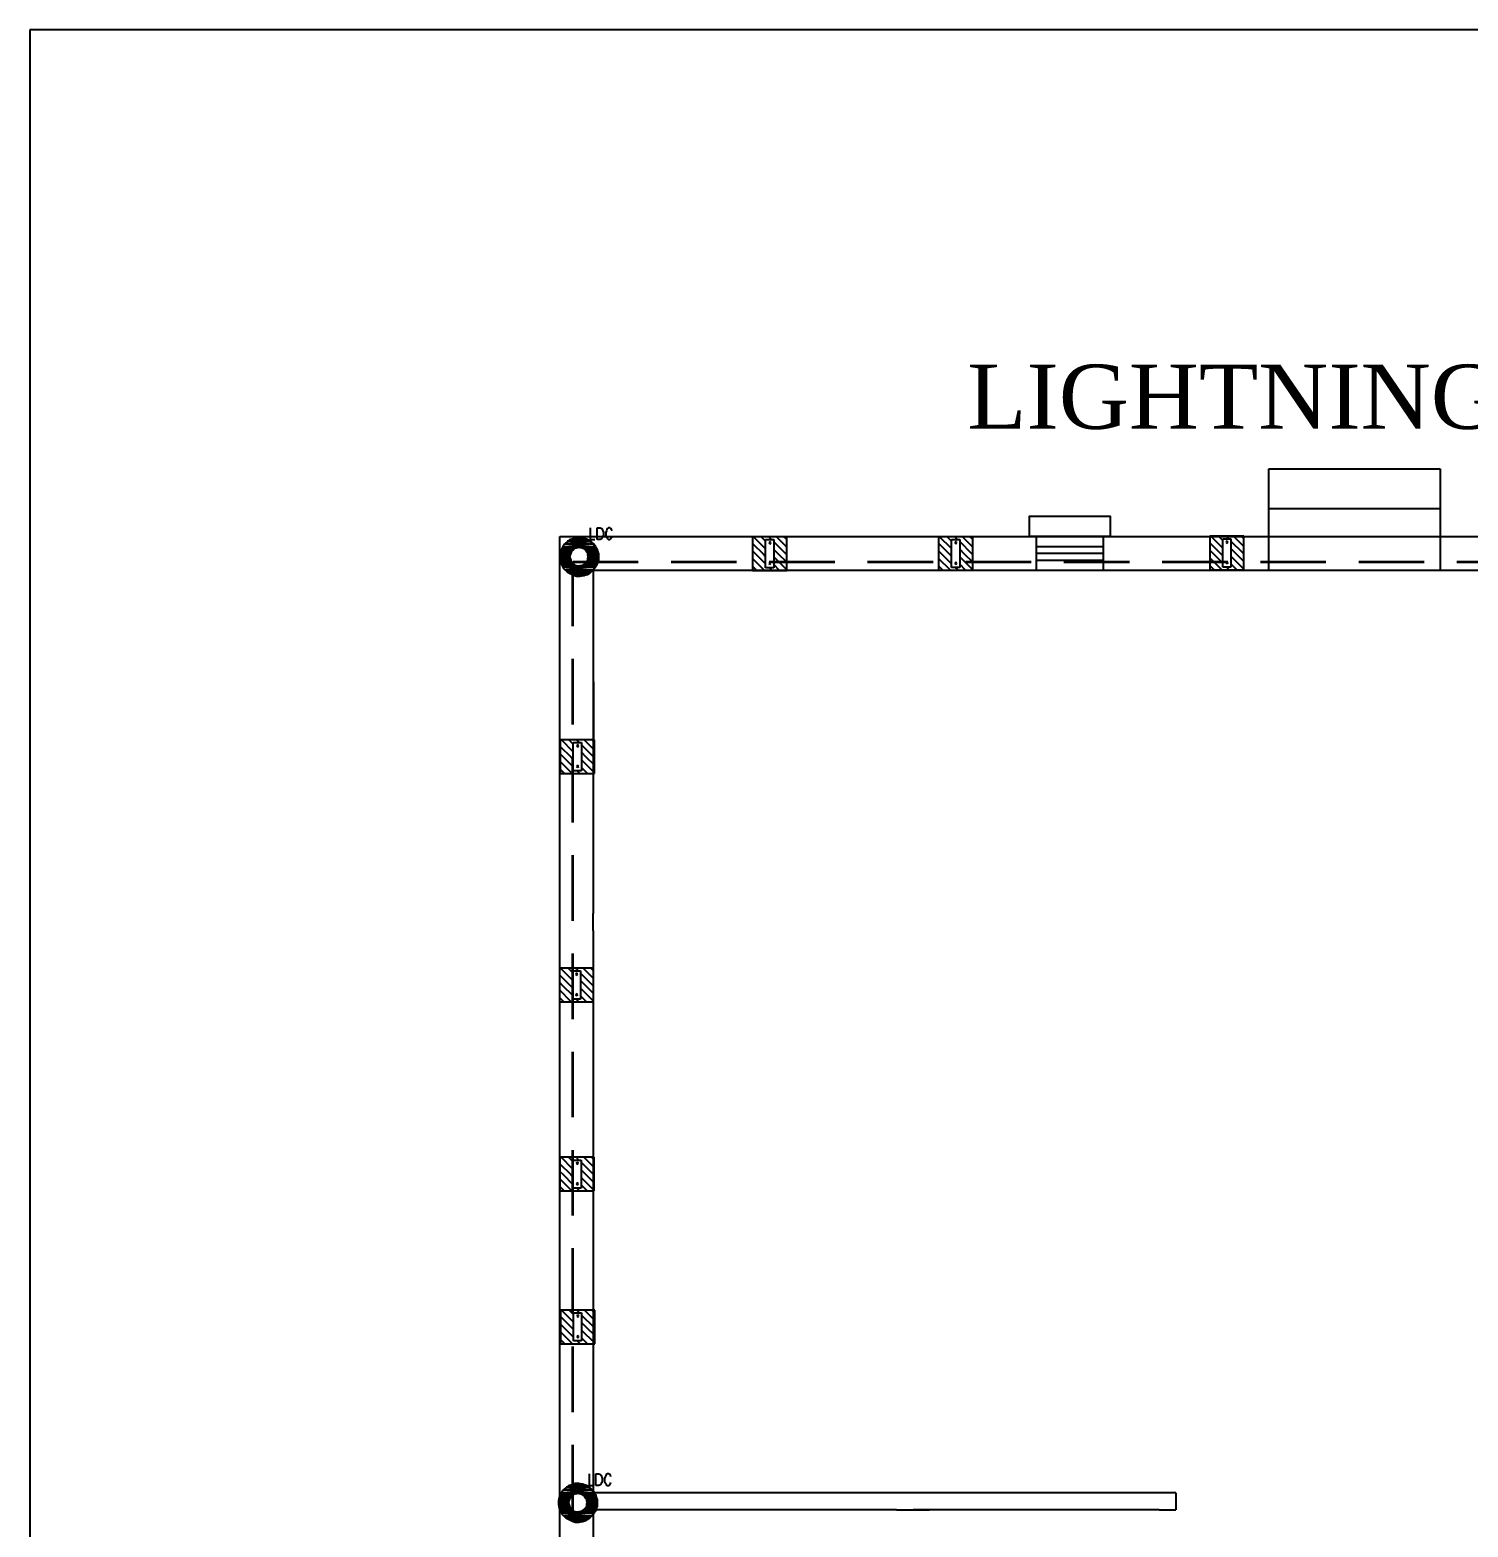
# Model space of a CAD drawing. Header units: inches. Extents: x 1052 to 8538, y 819 to 5894.
# Drawn here: x 4992 to 5266.5, y 3018.6 to 3304.3 of the extents above; entities that cross this region are included whole.
import ezdxf

# ---------------------------------------------------------------- set-up
doc = ezdxf.new("R2010")
doc.units = ezdxf.units.IN
doc.header["$LTSCALE"] = 50
doc.header["$MEASUREMENT"] = 0
doc.linetypes.add('HIDDEN', pattern=[0.375, 0.25, -0.125])
doc.layers.add('line', color=5, linetype='HIDDEN', lineweight=35)
doc.layers.add('T', color=7, linetype='Continuous')
doc.styles.get("Standard").update_dxf_attribs({"font": 'arial.ttf'})

msp = doc.modelspace()

# ---------------------------------------------------------------- linework, layer by layer
for p, q in [((4991.99, 3304.32), (4991.99, 2630.66)), ((6141.93, 3304.32), (4991.99, 3304.32)), ((5099.53, 3179.93), (5099.53, 3168.22))]:
    msp.add_line(p, q)
at = {"lineweight": -2}
for p, q in [((5228.48, 3201.2), (5228.48, 3220.57)), ((5228.48, 3220.57), (5261.14, 3220.57)), ((5261.14, 3220.57), (5261.14, 3201.22)), ((5228.49, 3213), (5261.15, 3213)), ((5093.1, 3207.65), (5401.63, 3207.65)), ((5093.1, 2744.85), (5093.1, 3207.65)), ((5093.1, 2796.59), (5093.1, 3202.75)), ((5168.94, 3201.22), (5170.36, 3201.22)), ((5170.33, 3201.23), (5171.11, 3201.23)), ((5171.11, 3201.23), (5172.16, 3201.23)), ((5207.51, 3201.22), (5210.74, 3201.22)), ((5099.52, 3132.43), (5099.52, 3135.7)), ((5157.38, 3025.1), (5099.53, 3025.1)), ((5210.73, 3025.1), (5157.38, 3025.1)), ((5210.73, 3025.1), (5210.73, 3021.89)), ((5157.38, 3021.89), (5099.53, 3021.89)), ((5148.55, 3021.89), (5141.29, 3021.89)), ((5157.36, 3021.88), (5163.71, 3021.88)), ((5207.51, 3021.89), (5160.59, 3021.89)), ((5207.51, 3021.89), (5210.72, 3021.89))]:
    msp.add_line(p, q, dxfattribs=at)
at = {"color": 1}
for p, q in [((5098.94, 3209.28), (5098.94, 3207.09)), ((5100.26, 3207.09), (5100.26, 3209.28)), ((5100.26, 3209.28), (5100.81, 3209.28)), ((5100.81, 3209.28), (5101.13, 3209.17)), ((5101.13, 3209.17), (5101.24, 3208.96)), ((5101.24, 3208.96), (5101.36, 3208.73)), ((5102.12, 3208.96), (5102.01, 3208.73)), ((5102.23, 3209.17), (5102.12, 3208.96)), ((5102.45, 3209.28), (5102.23, 3209.17)), ((5102.67, 3209.28), (5102.45, 3209.28)), ((5102.89, 3209.17), (5102.67, 3209.28)), ((5103, 3208.96), (5102.89, 3209.17)), ((5103.11, 3208.73), (5103, 3208.96)), ((5093.9, 3206.1), (5093.57, 3205.45)), ((5094.45, 3206.54), (5093.9, 3206.1)), ((5099.49, 3206.21), (5094.12, 3206.21)), ((5094.12, 3206.21), (5099.93, 3205.67)), ((5094.12, 3206.21), (5099.49, 3206.21)), ((5094.99, 3206.98), (5094.45, 3206.54)), ((5099.05, 3206.76), (5094.56, 3206.76)), ((5094.56, 3206.76), (5099.49, 3206.21)), ((5094.56, 3206.76), (5099.05, 3206.76)), ((5095.65, 3207.2), (5094.99, 3206.98)), ((5098.5, 3207.09), (5095.22, 3207.09)), ((5095.22, 3207.09), (5099.05, 3206.76)), ((5095.22, 3207.09), (5098.5, 3207.09)), ((5096.31, 3207.42), (5095.65, 3207.2)), ((5097.85, 3207.31), (5095.76, 3207.31)), ((5095.76, 3207.31), (5098.5, 3207.09)), ((5095.76, 3207.31), (5097.85, 3207.31)), ((5096.97, 3207.42), (5096.31, 3207.42)), ((5096.42, 3207.42), (5097.85, 3207.31)), ((5096.42, 3207.42), (5097.19, 3207.42)), ((5097.63, 3207.31), (5096.97, 3207.42)), ((5097.19, 3207.42), (5097.85, 3207.31)), ((5098.39, 3207.09), (5097.63, 3207.31)), ((5097.85, 3207.31), (5098.5, 3207.09)), ((5098.94, 3206.76), (5098.39, 3207.09)), ((5098.5, 3207.09), (5099.05, 3206.76)), ((5098.94, 3207.09), (5099.82, 3207.09)), ((5099.49, 3206.32), (5098.94, 3206.76)), ((5099.05, 3206.76), (5099.49, 3206.21)), ((5099.93, 3205.78), (5099.49, 3206.32)), ((5099.49, 3206.21), (5099.93, 3205.67)), ((5100.81, 3207.09), (5100.26, 3207.09)), ((5101.13, 3207.2), (5100.81, 3207.09)), ((5101.24, 3207.42), (5101.13, 3207.2)), ((5101.36, 3207.64), (5101.24, 3207.42)), ((5101.36, 3208.73), (5101.46, 3208.41)), ((5101.46, 3207.86), (5101.36, 3207.64)), ((5101.46, 3208.41), (5101.46, 3207.86)), ((5102.01, 3208.73), (5101.9, 3208.41)), ((5101.9, 3208.41), (5101.9, 3207.86)), ((5101.9, 3207.86), (5102.01, 3207.64)), ((5102.01, 3207.64), (5102.12, 3207.42)), ((5102.12, 3207.42), (5102.23, 3207.2)), ((5102.23, 3207.2), (5102.45, 3207.09)), ((5102.45, 3207.09), (5102.67, 3207.09)), ((5102.67, 3207.09), (5102.89, 3207.2)), ((5102.89, 3207.2), (5103, 3207.42)), ((5103, 3207.42), (5103.11, 3207.64)), ((5129.91, 3207.57), (5129.91, 3201.16)), ((5136.43, 3207.57), (5129.91, 3207.57)), ((5136.43, 3201.16), (5136.43, 3207.57)), ((5165.41, 3207.6), (5165.41, 3201.19)), ((5171.93, 3207.6), (5165.41, 3207.6)), ((5171.93, 3201.19), (5171.93, 3207.6)), ((5217.19, 3207.71), (5217.19, 3201.29)), ((5223.71, 3207.71), (5217.19, 3207.71)), ((5223.71, 3201.29), (5223.71, 3207.71)), ((5093.24, 3204.79), (5093.13, 3204.13)), ((5095.11, 3204.13), (5093.13, 3204.13)), ((5093.13, 3204.13), (5094.99, 3203.8)), ((5093.13, 3204.13), (5095.11, 3204.13)), ((5093.13, 3204.13), (5093.13, 3203.47)), ((5094.99, 3203.8), (5093.13, 3203.8)), ((5093.13, 3203.8), (5095.11, 3203.47)), ((5093.13, 3203.8), (5094.99, 3203.8)), ((5095.11, 3203.47), (5093.13, 3203.47)), ((5093.13, 3203.47), (5095.22, 3203.14)), ((5093.13, 3203.47), (5095.11, 3203.47)), ((5093.13, 3203.47), (5093.24, 3202.71)), ((5093.57, 3205.45), (5093.24, 3204.79)), ((5095.32, 3204.68), (5093.24, 3204.68)), ((5093.24, 3204.68), (5095.22, 3204.46)), ((5093.24, 3204.68), (5095.32, 3204.68)), ((5095.22, 3204.46), (5093.24, 3204.46)), ((5093.24, 3204.46), (5095.22, 3204.46)), ((5093.24, 3204.46), (5095.11, 3204.13)), ((5093.24, 3204.46), (5095.22, 3204.46)), ((5095.22, 3203.14), (5093.24, 3203.14)), ((5093.24, 3203.14), (5095.22, 3203.14)), ((5093.24, 3203.14), (5095.32, 3202.81)), ((5093.24, 3203.14), (5095.22, 3203.14)), ((5095.65, 3205.11), (5093.35, 3205.11)), ((5093.35, 3205.11), (5095.54, 3205.01)), ((5093.35, 3205.11), (5095.65, 3205.11)), ((5095.54, 3205.01), (5093.35, 3205.01)), ((5093.35, 3205.01), (5095.32, 3204.68)), ((5093.35, 3205.01), (5095.54, 3205.01)), ((5095.98, 3205.34), (5093.46, 3205.34)), ((5093.46, 3205.34), (5095.76, 3205.23)), ((5093.46, 3205.34), (5095.98, 3205.34)), ((5095.76, 3205.23), (5093.46, 3205.23)), ((5093.46, 3205.23), (5095.65, 3205.11)), ((5093.46, 3205.23), (5095.76, 3205.23)), ((5100.04, 3205.55), (5093.57, 3205.55)), ((5093.57, 3205.55), (5096.31, 3205.45)), ((5093.57, 3205.55), (5096.64, 3205.55)), ((5096.31, 3205.45), (5093.57, 3205.45)), ((5093.57, 3205.45), (5095.98, 3205.34)), ((5093.57, 3205.45), (5096.31, 3205.45)), ((5099.93, 3205.67), (5093.68, 3205.67)), ((5093.68, 3205.67), (5100.04, 3205.55)), ((5093.68, 3205.67), (5099.93, 3205.67)), ((5095.11, 3204.24), (5094.99, 3203.91)), ((5095.11, 3204.13), (5094.99, 3203.8)), ((5094.99, 3203.91), (5094.99, 3203.58)), ((5094.99, 3203.8), (5095.11, 3203.47)), ((5094.99, 3203.58), (5095.11, 3203.25)), ((5095.22, 3204.57), (5095.11, 3204.24)), ((5095.22, 3204.46), (5095.11, 3204.13)), ((5095.11, 3203.47), (5095.22, 3203.14)), ((5095.11, 3203.25), (5095.22, 3202.92)), ((5095.43, 3204.9), (5095.22, 3204.57)), ((5095.32, 3204.68), (5095.22, 3204.46)), ((5095.22, 3203.14), (5095.32, 3202.81)), ((5095.54, 3205.01), (5095.32, 3204.68)), ((5095.65, 3205.11), (5095.43, 3204.9)), ((5095.65, 3205.11), (5095.54, 3205.01)), ((5095.87, 3205.34), (5095.65, 3205.11)), ((5095.76, 3205.23), (5095.65, 3205.11)), ((5095.98, 3205.34), (5095.76, 3205.23)), ((5096.2, 3205.45), (5095.87, 3205.34)), ((5096.31, 3205.45), (5095.98, 3205.34)), ((5096.53, 3205.55), (5096.2, 3205.45)), ((5096.64, 3205.55), (5096.31, 3205.45)), ((5096.86, 3205.55), (5096.53, 3205.55)), ((5097.19, 3205.45), (5096.86, 3205.55)), ((5096.97, 3205.55), (5100.04, 3205.45)), ((5096.97, 3205.55), (5100.04, 3205.55)), ((5097.52, 3205.34), (5097.19, 3205.45)), ((5100.04, 3205.45), (5097.3, 3205.45)), ((5097.3, 3205.45), (5100.15, 3205.34)), ((5097.3, 3205.45), (5100.04, 3205.45)), ((5097.85, 3205.23), (5097.52, 3205.34)), ((5100.15, 3205.34), (5097.63, 3205.34)), ((5097.63, 3205.34), (5100.26, 3205.23)), ((5097.63, 3205.34), (5100.15, 3205.34)), ((5100.26, 3205.23), (5097.85, 3205.23)), ((5097.85, 3205.23), (5100.26, 3205.11)), ((5097.85, 3205.23), (5100.26, 3205.23)), ((5098.06, 3205.01), (5097.85, 3205.23)), ((5100.26, 3205.11), (5097.96, 3205.11)), ((5097.96, 3205.11), (5100.26, 3205.01)), ((5097.96, 3205.11), (5100.26, 3205.11)), ((5098.29, 3204.68), (5098.06, 3205.01)), ((5100.26, 3205.01), (5098.17, 3205.01)), ((5098.17, 3205.01), (5100.37, 3204.68)), ((5098.17, 3205.01), (5100.26, 3205.01)), ((5100.37, 3204.68), (5098.29, 3204.68)), ((5098.29, 3204.68), (5100.48, 3204.46)), ((5098.29, 3204.68), (5100.37, 3204.68)), ((5098.5, 3204.46), (5098.29, 3204.68)), ((5098.29, 3202.81), (5098.5, 3203.14)), ((5100.48, 3204.46), (5098.39, 3204.46)), ((5098.39, 3204.46), (5100.48, 3204.46)), ((5098.39, 3204.46), (5100.48, 3204.46)), ((5100.48, 3203.14), (5098.39, 3203.14)), ((5098.39, 3203.14), (5100.37, 3202.81)), ((5098.39, 3203.14), (5100.48, 3203.14)), ((5100.48, 3204.46), (5098.5, 3204.46)), ((5098.5, 3204.46), (5100.48, 3204.13)), ((5098.5, 3204.46), (5100.48, 3204.46)), ((5098.5, 3204.13), (5098.5, 3204.46)), ((5100.48, 3204.13), (5098.5, 3204.13)), ((5098.5, 3204.13), (5100.48, 3203.8)), ((5098.5, 3204.13), (5100.48, 3204.13)), ((5098.61, 3203.8), (5098.5, 3204.13)), ((5098.5, 3203.47), (5098.61, 3203.8)), ((5100.48, 3203.47), (5098.5, 3203.47)), ((5098.5, 3203.47), (5100.48, 3203.14)), ((5098.5, 3203.47), (5100.48, 3203.47)), ((5098.5, 3203.14), (5098.5, 3203.47)), ((5100.48, 3203.14), (5098.5, 3203.14)), ((5098.5, 3203.14), (5100.48, 3203.14)), ((5098.5, 3203.14), (5100.48, 3203.14)), ((5100.48, 3203.8), (5098.61, 3203.8)), ((5098.61, 3203.8), (5100.48, 3203.47)), ((5098.61, 3203.8), (5100.48, 3203.8)), ((5100.26, 3205.11), (5099.93, 3205.78)), ((5099.93, 3205.67), (5100.04, 3205.55)), ((5100.04, 3205.55), (5100.04, 3205.45)), ((5100.04, 3205.45), (5100.15, 3205.34)), ((5100.15, 3205.34), (5100.26, 3205.23)), ((5100.26, 3205.23), (5100.26, 3205.11)), ((5100.26, 3205.11), (5100.26, 3205.01)), ((5100.48, 3204.46), (5100.26, 3205.11)), ((5100.26, 3205.01), (5100.37, 3204.68)), ((5100.26, 3202.37), (5100.48, 3203.03)), ((5100.37, 3204.68), (5100.48, 3204.46)), ((5100.48, 3203.14), (5100.37, 3202.81)), ((5100.48, 3204.46), (5100.48, 3204.13)), ((5100.48, 3203.8), (5100.48, 3204.46)), ((5100.48, 3204.13), (5100.48, 3203.8)), ((5100.48, 3203.8), (5100.48, 3203.47)), ((5100.48, 3203.03), (5100.48, 3203.8)), ((5100.48, 3203.47), (5100.48, 3203.14)), ((5095.32, 3202.81), (5093.24, 3202.81)), ((5093.24, 3202.81), (5095.54, 3202.59)), ((5093.24, 3202.81), (5095.32, 3202.81)), ((5093.24, 3202.71), (5093.57, 3202.05)), ((5095.54, 3202.59), (5093.35, 3202.59)), ((5093.35, 3202.59), (5095.65, 3202.48)), ((5093.35, 3202.59), (5095.54, 3202.59)), ((5095.65, 3202.48), (5093.35, 3202.48)), ((5093.35, 3202.48), (5095.76, 3202.37)), ((5093.35, 3202.48), (5095.65, 3202.48)), ((5095.76, 3202.37), (5093.46, 3202.37)), ((5093.46, 3202.37), (5095.98, 3202.16)), ((5093.46, 3202.37), (5095.76, 3202.37)), ((5095.98, 3202.16), (5093.46, 3202.16)), ((5093.46, 3202.16), (5096.31, 3202.05)), ((5093.46, 3202.16), (5095.98, 3202.16)), ((5096.31, 3202.05), (5093.57, 3202.05)), ((5093.57, 3202.05), (5096.64, 3202.05)), ((5093.57, 3202.05), (5096.64, 3202.05)), ((5093.57, 3202.05), (5099.93, 3201.83)), ((5093.57, 3202.05), (5100.04, 3202.05)), ((5093.57, 3202.05), (5093.9, 3201.5)), ((5099.93, 3201.83), (5093.68, 3201.83)), ((5093.68, 3201.83), (5099.49, 3201.28)), ((5093.68, 3201.83), (5099.93, 3201.83)), ((5093.9, 3201.5), (5094.45, 3200.95)), ((5099.49, 3201.28), (5094.12, 3201.28)), ((5094.12, 3201.28), (5099.05, 3200.84)), ((5094.12, 3201.28), (5099.49, 3201.28)), ((5094.45, 3200.95), (5094.99, 3200.62)), ((5099.05, 3200.84), (5094.56, 3200.84)), ((5094.56, 3200.84), (5098.5, 3200.51)), ((5094.56, 3200.84), (5099.05, 3200.84)), ((5094.99, 3200.62), (5095.65, 3200.29)), ((5095.22, 3202.92), (5095.43, 3202.71)), ((5098.5, 3200.51), (5095.22, 3200.51)), ((5095.22, 3200.51), (5097.85, 3200.18)), ((5095.22, 3200.51), (5098.5, 3200.51)), ((5095.32, 3202.81), (5095.54, 3202.59)), ((5095.43, 3202.71), (5095.65, 3202.48)), ((5095.54, 3202.59), (5095.65, 3202.48)), ((5095.65, 3202.48), (5095.76, 3202.37)), ((5095.65, 3202.48), (5095.87, 3202.27)), ((5095.65, 3200.29), (5096.31, 3200.07)), ((5095.76, 3202.37), (5095.98, 3202.16)), ((5097.85, 3200.18), (5095.76, 3200.18)), ((5095.76, 3200.18), (5097.19, 3200.07)), ((5095.76, 3200.18), (5097.85, 3200.18)), ((5095.87, 3202.27), (5096.2, 3202.05)), ((5095.98, 3202.16), (5096.31, 3202.05)), ((5096.2, 3202.05), (5096.53, 3202.05)), ((5096.53, 3202.05), (5096.86, 3202.05)), ((5096.86, 3202.05), (5097.19, 3202.05)), ((5100.04, 3202.05), (5096.97, 3202.05)), ((5096.97, 3200.07), (5097.63, 3200.18)), ((5097.19, 3202.05), (5097.52, 3202.16)), ((5097.85, 3200.18), (5097.19, 3200.07)), ((5100.04, 3202.05), (5097.3, 3202.05)), ((5097.3, 3202.05), (5100.04, 3202.05)), ((5097.3, 3202.05), (5100.04, 3202.05)), ((5097.52, 3202.16), (5097.85, 3202.37)), ((5100.15, 3202.16), (5097.63, 3202.16)), ((5097.63, 3202.16), (5100.04, 3202.05)), ((5097.63, 3202.16), (5100.15, 3202.16)), ((5097.63, 3200.18), (5098.39, 3200.4)), ((5097.85, 3202.37), (5098.06, 3202.59)), ((5100.26, 3202.37), (5097.85, 3202.37)), ((5097.85, 3202.37), (5100.15, 3202.16)), ((5097.85, 3202.37), (5100.26, 3202.37)), ((5098.5, 3200.51), (5097.85, 3200.18)), ((5100.26, 3202.48), (5097.96, 3202.48)), ((5097.96, 3202.48), (5100.26, 3202.37)), ((5097.96, 3202.48), (5100.26, 3202.48)), ((5098.06, 3202.59), (5098.29, 3202.81)), ((5100.26, 3202.59), (5098.17, 3202.59)), ((5098.17, 3202.59), (5100.26, 3202.48)), ((5098.17, 3202.59), (5100.26, 3202.59)), ((5100.37, 3202.81), (5098.29, 3202.81)), ((5098.29, 3202.81), (5100.26, 3202.59)), ((5098.29, 3202.81), (5100.37, 3202.81)), ((5098.39, 3200.4), (5098.94, 3200.73)), ((5099.05, 3200.84), (5098.5, 3200.51)), ((5098.94, 3200.73), (5099.49, 3201.28)), ((5099.49, 3201.28), (5099.05, 3200.84)), ((5099.93, 3201.83), (5099.49, 3201.28)), ((5099.49, 3201.28), (5099.93, 3201.83)), ((5099.93, 3201.83), (5100.26, 3202.37)), ((5100.04, 3202.05), (5099.93, 3201.83)), ((5100.15, 3202.16), (5100.04, 3202.05)), ((5100.26, 3202.37), (5100.15, 3202.16)), ((5100.37, 3202.81), (5100.26, 3202.59)), ((5100.26, 3202.59), (5100.26, 3202.48)), ((5100.26, 3202.48), (5100.26, 3202.37)), ((5129.91, 3201.16), (5136.43, 3201.16)), ((5165.41, 3201.19), (5171.93, 3201.19)), ((5217.19, 3201.29), (5223.71, 3201.29)), ((5096.31, 3200.07), (5096.97, 3200.07)), ((5097.19, 3200.07), (5096.42, 3200.07)), ((5093.21, 3168.83), (5093.21, 3162.41)), ((5099.73, 3168.83), (5093.21, 3168.83)), ((5099.73, 3162.41), (5099.73, 3168.83)), ((5093.21, 3162.41), (5099.73, 3162.41)), ((5093.05, 3125.25), (5093.05, 3118.84)), ((5099.56, 3125.25), (5093.05, 3125.25)), ((5099.56, 3118.84), (5099.56, 3125.25)), ((5093.05, 3118.84), (5099.56, 3118.84)), ((5093.15, 3089.16), (5093.15, 3082.75)), ((5099.66, 3089.16), (5093.15, 3089.16)), ((5099.66, 3082.75), (5099.66, 3089.16)), ((5093.15, 3082.75), (5099.66, 3082.75)), ((5093.26, 3059.99), (5093.26, 3053.58)), ((5099.78, 3059.99), (5093.26, 3059.99)), ((5099.78, 3053.58), (5099.78, 3059.99)), ((5093.26, 3053.58), (5099.78, 3053.58)), ((5098.71, 3028.74), (5098.71, 3026.54)), ((5100.03, 3026.54), (5100.03, 3028.74)), ((5100.03, 3028.74), (5100.57, 3028.74)), ((5100.57, 3028.74), (5100.9, 3028.63)), ((5102.22, 3028.74), (5102, 3028.63)), ((5102.44, 3028.74), (5102.22, 3028.74)), ((5102.66, 3028.63), (5102.44, 3028.74)), ((5094.21, 3026), (5093.67, 3025.56)), ((5094.76, 3026.44), (5094.21, 3026)), ((5098.82, 3026.21), (5094.32, 3026.21)), ((5094.32, 3026.21), (5099.26, 3025.67)), ((5094.32, 3026.21), (5098.82, 3026.21)), ((5095.42, 3026.65), (5094.76, 3026.44)), ((5098.27, 3026.54), (5094.98, 3026.54)), ((5094.98, 3026.54), (5098.82, 3026.21)), ((5094.98, 3026.54), (5098.27, 3026.54)), ((5096.08, 3026.88), (5095.42, 3026.65)), ((5097.61, 3026.76), (5095.53, 3026.76)), ((5095.53, 3026.76), (5098.27, 3026.54)), ((5095.53, 3026.76), (5097.61, 3026.76)), ((5096.73, 3026.88), (5096.08, 3026.88)), ((5096.19, 3026.88), (5097.61, 3026.76)), ((5096.19, 3026.88), (5096.96, 3026.88)), ((5097.39, 3026.76), (5096.73, 3026.88)), ((5096.96, 3026.88), (5097.61, 3026.76)), ((5098.16, 3026.54), (5097.39, 3026.76)), ((5097.61, 3026.76), (5098.27, 3026.54)), ((5098.71, 3026.21), (5098.16, 3026.54)), ((5098.27, 3026.54), (5098.82, 3026.21)), ((5098.71, 3026.54), (5099.59, 3026.54)), ((5099.26, 3025.78), (5098.71, 3026.21)), ((5098.82, 3026.21), (5099.26, 3025.67)), ((5100.57, 3026.54), (5100.03, 3026.54)), ((5100.9, 3026.65), (5100.57, 3026.54)), ((5100.9, 3028.63), (5101.01, 3028.41)), ((5101.01, 3026.88), (5100.9, 3026.65)), ((5101.01, 3028.41), (5101.12, 3028.19)), ((5101.12, 3027.09), (5101.01, 3026.88)), ((5101.12, 3028.19), (5101.23, 3027.86)), ((5101.23, 3027.31), (5101.12, 3027.09)), ((5101.23, 3027.86), (5101.23, 3027.31)), ((5101.78, 3028.19), (5101.67, 3027.86)), ((5101.67, 3027.86), (5101.67, 3027.31)), ((5101.67, 3027.31), (5101.78, 3027.09)), ((5101.89, 3028.41), (5101.78, 3028.19)), ((5101.78, 3027.09), (5101.89, 3026.88)), ((5102, 3028.63), (5101.89, 3028.41)), ((5101.89, 3026.88), (5102, 3026.65)), ((5102, 3026.65), (5102.22, 3026.54)), ((5102.22, 3026.54), (5102.44, 3026.54)), ((5102.44, 3026.54), (5102.66, 3026.65)), ((5102.77, 3028.41), (5102.66, 3028.63)), ((5102.66, 3026.65), (5102.77, 3026.88)), ((5102.87, 3028.19), (5102.77, 3028.41)), ((5102.77, 3026.88), (5102.87, 3027.09)), ((5093.01, 3024.24), (5092.9, 3023.58)), ((5094.87, 3023.58), (5092.9, 3023.58)), ((5092.9, 3023.58), (5094.76, 3023.26)), ((5092.9, 3023.58), (5094.87, 3023.58)), ((5092.9, 3023.58), (5092.9, 3022.93)), ((5094.76, 3023.26), (5092.9, 3023.26)), ((5092.9, 3023.26), (5094.87, 3022.93)), ((5092.9, 3023.26), (5094.76, 3023.26)), ((5093.34, 3024.9), (5093.01, 3024.24)), ((5095.09, 3024.13), (5093.01, 3024.13)), ((5093.01, 3024.13), (5094.98, 3023.91)), ((5093.01, 3024.13), (5095.09, 3024.13)), ((5094.98, 3023.91), (5093.01, 3023.91)), ((5093.01, 3023.91), (5094.98, 3023.91)), ((5093.01, 3023.91), (5094.87, 3023.58)), ((5093.01, 3023.91), (5094.98, 3023.91)), ((5095.42, 3024.57), (5093.12, 3024.57)), ((5093.12, 3024.57), (5095.31, 3024.46)), ((5093.12, 3024.57), (5095.42, 3024.57)), ((5095.31, 3024.46), (5093.12, 3024.46)), ((5093.12, 3024.46), (5095.09, 3024.13)), ((5093.12, 3024.46), (5095.31, 3024.46)), ((5095.75, 3024.79), (5093.23, 3024.79)), ((5093.23, 3024.79), (5095.53, 3024.68)), ((5093.23, 3024.79), (5095.75, 3024.79)), ((5095.53, 3024.68), (5093.23, 3024.68)), ((5093.23, 3024.68), (5095.42, 3024.57)), ((5093.23, 3024.68), (5095.53, 3024.68)), ((5093.67, 3025.56), (5093.34, 3024.9)), ((5099.8, 3025.01), (5093.34, 3025.01)), ((5093.34, 3025.01), (5096.08, 3024.9)), ((5093.34, 3025.01), (5096.41, 3025.01)), ((5096.08, 3024.9), (5093.34, 3024.9)), ((5093.34, 3024.9), (5095.75, 3024.79)), ((5093.34, 3024.9), (5096.08, 3024.9)), ((5099.7, 3025.12), (5093.45, 3025.12)), ((5093.45, 3025.12), (5099.8, 3025.01)), ((5093.45, 3025.12), (5099.7, 3025.12)), ((5099.26, 3025.67), (5093.88, 3025.67)), ((5093.88, 3025.67), (5099.7, 3025.12)), ((5093.88, 3025.67), (5099.26, 3025.67)), ((5094.87, 3023.69), (5094.76, 3023.37)), ((5094.87, 3023.58), (5094.76, 3023.26)), ((5094.76, 3023.37), (5094.76, 3023.03)), ((5094.76, 3023.26), (5094.87, 3022.93)), ((5094.76, 3023.03), (5094.87, 3022.71)), ((5094.98, 3024.02), (5094.87, 3023.69)), ((5094.98, 3023.91), (5094.87, 3023.58)), ((5095.2, 3024.35), (5094.98, 3024.02)), ((5095.09, 3024.13), (5094.98, 3023.91)), ((5095.31, 3024.46), (5095.09, 3024.13)), ((5095.42, 3024.57), (5095.2, 3024.35)), ((5095.42, 3024.57), (5095.31, 3024.46)), ((5095.64, 3024.79), (5095.42, 3024.57)), ((5095.53, 3024.68), (5095.42, 3024.57)), ((5095.75, 3024.79), (5095.53, 3024.68)), ((5095.97, 3024.9), (5095.64, 3024.79)), ((5096.08, 3024.9), (5095.75, 3024.79)), ((5096.3, 3025.01), (5095.97, 3024.9)), ((5096.41, 3025.01), (5096.08, 3024.9)), ((5096.62, 3025.01), (5096.3, 3025.01)), ((5096.96, 3024.9), (5096.62, 3025.01)), ((5096.73, 3025.01), (5099.8, 3024.9)), ((5096.73, 3025.01), (5099.8, 3025.01)), ((5097.28, 3024.79), (5096.96, 3024.9)), ((5099.8, 3024.9), (5097.06, 3024.9)), ((5097.06, 3024.9), (5099.92, 3024.79)), ((5097.06, 3024.9), (5099.8, 3024.9)), ((5097.61, 3024.68), (5097.28, 3024.79)), ((5099.92, 3024.79), (5097.39, 3024.79)), ((5097.39, 3024.79), (5100.03, 3024.68)), ((5097.39, 3024.79), (5099.92, 3024.79)), ((5100.03, 3024.68), (5097.61, 3024.68)), ((5097.61, 3024.68), (5100.03, 3024.57)), ((5097.61, 3024.68), (5100.03, 3024.68)), ((5097.83, 3024.46), (5097.61, 3024.68)), ((5100.03, 3024.57), (5097.72, 3024.57)), ((5097.72, 3024.57), (5100.03, 3024.46)), ((5097.72, 3024.57), (5100.03, 3024.57)), ((5098.05, 3024.13), (5097.83, 3024.46)), ((5100.03, 3024.46), (5097.94, 3024.46)), ((5097.94, 3024.46), (5100.13, 3024.13)), ((5097.94, 3024.46), (5100.03, 3024.46)), ((5100.13, 3024.13), (5098.05, 3024.13)), ((5098.05, 3024.13), (5100.24, 3023.91)), ((5098.05, 3024.13), (5100.13, 3024.13)), ((5098.27, 3023.91), (5098.05, 3024.13)), ((5100.24, 3023.91), (5098.16, 3023.91)), ((5098.16, 3023.91), (5100.24, 3023.91)), ((5098.16, 3023.91), (5100.24, 3023.91)), ((5100.24, 3023.91), (5098.27, 3023.91)), ((5098.27, 3023.91), (5100.24, 3023.58)), ((5098.27, 3023.91), (5100.24, 3023.91)), ((5098.27, 3023.58), (5098.27, 3023.91)), ((5100.24, 3023.58), (5098.27, 3023.58)), ((5098.27, 3023.58), (5100.24, 3023.26)), ((5098.27, 3023.58), (5100.24, 3023.58)), ((5098.38, 3023.26), (5098.27, 3023.58)), ((5098.27, 3022.93), (5098.38, 3023.26)), ((5100.24, 3023.26), (5098.38, 3023.26)), ((5098.38, 3023.26), (5100.24, 3022.93)), ((5098.38, 3023.26), (5100.24, 3023.26)), ((5099.7, 3025.23), (5099.26, 3025.78)), ((5099.26, 3025.67), (5099.7, 3025.12)), ((5100.03, 3024.57), (5099.7, 3025.23)), ((5099.7, 3025.12), (5099.8, 3025.01)), ((5099.8, 3025.01), (5099.8, 3024.9)), ((5099.8, 3024.9), (5099.92, 3024.79)), ((5099.92, 3024.79), (5100.03, 3024.68)), ((5100.03, 3024.68), (5100.03, 3024.57)), ((5100.03, 3024.57), (5100.03, 3024.46)), ((5100.24, 3023.91), (5100.03, 3024.57)), ((5100.03, 3024.46), (5100.13, 3024.13)), ((5100.13, 3024.13), (5100.24, 3023.91)), ((5100.24, 3023.91), (5100.24, 3023.58)), ((5100.24, 3023.26), (5100.24, 3023.91)), ((5100.24, 3023.58), (5100.24, 3023.26)), ((5100.24, 3023.26), (5100.24, 3022.93)), ((5100.24, 3022.49), (5100.24, 3023.26)), ((5094.87, 3022.93), (5092.9, 3022.93)), ((5092.9, 3022.93), (5094.98, 3022.6)), ((5092.9, 3022.93), (5094.87, 3022.93)), ((5092.9, 3022.93), (5093.01, 3022.16)), ((5094.98, 3022.6), (5093.01, 3022.6)), ((5093.01, 3022.6), (5094.98, 3022.6)), ((5093.01, 3022.6), (5095.09, 3022.27)), ((5093.01, 3022.6), (5094.98, 3022.6)), ((5095.09, 3022.27), (5093.01, 3022.27)), ((5093.01, 3022.27), (5095.31, 3022.05)), ((5093.01, 3022.27), (5095.09, 3022.27)), ((5093.01, 3022.16), (5093.34, 3021.5)), ((5095.31, 3022.05), (5093.12, 3022.05)), ((5093.12, 3022.05), (5095.42, 3021.94)), ((5093.12, 3022.05), (5095.31, 3022.05)), ((5095.42, 3021.94), (5093.12, 3021.94)), ((5093.12, 3021.94), (5095.53, 3021.83)), ((5093.12, 3021.94), (5095.42, 3021.94)), ((5095.53, 3021.83), (5093.23, 3021.83)), ((5093.23, 3021.83), (5095.75, 3021.61)), ((5093.23, 3021.83), (5095.53, 3021.83)), ((5095.75, 3021.61), (5093.23, 3021.61)), ((5093.23, 3021.61), (5096.08, 3021.5)), ((5093.23, 3021.61), (5095.75, 3021.61)), ((5096.08, 3021.5), (5093.34, 3021.5)), ((5093.34, 3021.5), (5096.41, 3021.5)), ((5093.34, 3021.5), (5096.41, 3021.5)), ((5093.34, 3021.5), (5099.7, 3021.28)), ((5093.34, 3021.5), (5099.8, 3021.5)), ((5093.34, 3021.5), (5093.67, 3020.95)), ((5099.7, 3021.28), (5093.45, 3021.28)), ((5093.45, 3021.28), (5099.26, 3020.73)), ((5093.45, 3021.28), (5099.7, 3021.28)), ((5093.67, 3020.95), (5094.21, 3020.4)), ((5099.26, 3020.73), (5093.88, 3020.73)), ((5093.88, 3020.73), (5098.82, 3020.29)), ((5093.88, 3020.73), (5099.26, 3020.73)), ((5094.21, 3020.4), (5094.76, 3020.08)), ((5098.82, 3020.29), (5094.32, 3020.29)), ((5094.32, 3020.29), (5098.27, 3019.96)), ((5094.32, 3020.29), (5098.82, 3020.29)), ((5094.87, 3022.93), (5094.98, 3022.6)), ((5094.87, 3022.71), (5094.98, 3022.38)), ((5094.98, 3022.6), (5095.09, 3022.27)), ((5094.98, 3022.38), (5095.2, 3022.16)), ((5095.09, 3022.27), (5095.31, 3022.05)), ((5095.2, 3022.16), (5095.42, 3021.94)), ((5095.31, 3022.05), (5095.42, 3021.94)), ((5095.42, 3021.94), (5095.53, 3021.83)), ((5095.42, 3021.94), (5095.64, 3021.72)), ((5095.53, 3021.83), (5095.75, 3021.61)), ((5095.64, 3021.72), (5095.97, 3021.5)), ((5095.75, 3021.61), (5096.08, 3021.5)), ((5095.97, 3021.5), (5096.3, 3021.5)), ((5096.3, 3021.5), (5096.62, 3021.5)), ((5096.62, 3021.5), (5096.96, 3021.5)), ((5099.8, 3021.5), (5096.73, 3021.5)), ((5096.96, 3021.5), (5097.28, 3021.61)), ((5099.8, 3021.5), (5097.06, 3021.5)), ((5097.06, 3021.5), (5099.8, 3021.5)), ((5097.06, 3021.5), (5099.8, 3021.5)), ((5097.28, 3021.61), (5097.61, 3021.83)), ((5099.92, 3021.61), (5097.39, 3021.61)), ((5097.39, 3021.61), (5099.8, 3021.5)), ((5097.39, 3021.61), (5099.92, 3021.61)), ((5097.61, 3021.83), (5097.83, 3022.05)), ((5100.03, 3021.83), (5097.61, 3021.83)), ((5097.61, 3021.83), (5099.92, 3021.61)), ((5097.61, 3021.83), (5100.03, 3021.83)), ((5100.03, 3021.94), (5097.72, 3021.94)), ((5097.72, 3021.94), (5100.03, 3021.83)), ((5097.72, 3021.94), (5100.03, 3021.94)), ((5097.83, 3022.05), (5098.05, 3022.27)), ((5100.03, 3022.05), (5097.94, 3022.05)), ((5097.94, 3022.05), (5100.03, 3021.94)), ((5097.94, 3022.05), (5100.03, 3022.05)), ((5098.05, 3022.27), (5098.27, 3022.6)), ((5100.13, 3022.27), (5098.05, 3022.27)), ((5098.05, 3022.27), (5100.03, 3022.05)), ((5098.05, 3022.27), (5100.13, 3022.27)), ((5100.24, 3022.6), (5098.16, 3022.6)), ((5098.16, 3022.6), (5100.13, 3022.27)), ((5098.16, 3022.6), (5100.24, 3022.6)), ((5098.16, 3019.86), (5098.71, 3020.19)), ((5100.24, 3022.93), (5098.27, 3022.93)), ((5098.27, 3022.93), (5100.24, 3022.6)), ((5098.27, 3022.93), (5100.24, 3022.93)), ((5098.27, 3022.6), (5098.27, 3022.93)), ((5100.24, 3022.6), (5098.27, 3022.6)), ((5098.27, 3022.6), (5100.24, 3022.6)), ((5098.27, 3022.6), (5100.24, 3022.6)), ((5098.82, 3020.29), (5098.27, 3019.96)), ((5098.71, 3020.19), (5099.26, 3020.73)), ((5099.26, 3020.73), (5098.82, 3020.29)), ((5099.7, 3021.28), (5099.26, 3020.73)), ((5099.26, 3020.73), (5099.7, 3021.28)), ((5099.7, 3021.28), (5100.03, 3021.83)), ((5099.8, 3021.5), (5099.7, 3021.28)), ((5099.92, 3021.61), (5099.8, 3021.5)), ((5100.03, 3021.83), (5099.92, 3021.61)), ((5100.03, 3021.83), (5100.24, 3022.49)), ((5100.13, 3022.27), (5100.03, 3022.05)), ((5100.03, 3022.05), (5100.03, 3021.94)), ((5100.03, 3021.94), (5100.03, 3021.83)), ((5100.24, 3022.6), (5100.13, 3022.27)), ((5100.24, 3022.93), (5100.24, 3022.6)), ((5094.76, 3020.08), (5095.42, 3019.75)), ((5098.27, 3019.96), (5094.98, 3019.96)), ((5094.98, 3019.96), (5097.61, 3019.64)), ((5094.98, 3019.96), (5098.27, 3019.96)), ((5095.42, 3019.75), (5096.08, 3019.53)), ((5097.61, 3019.64), (5095.53, 3019.64)), ((5095.53, 3019.64), (5096.96, 3019.53)), ((5095.53, 3019.64), (5097.61, 3019.64)), ((5096.08, 3019.53), (5096.73, 3019.53)), ((5096.96, 3019.53), (5096.19, 3019.53)), ((5096.73, 3019.53), (5097.39, 3019.64)), ((5097.61, 3019.64), (5096.96, 3019.53)), ((5097.39, 3019.64), (5098.16, 3019.86)), ((5098.27, 3019.96), (5097.61, 3019.64))]:
    msp.add_line(p, q, dxfattribs=at)
at = {"color": 9}
for p, q in [((5129.91, 3206.33), (5131.98, 3204.26)), ((5132.4, 3205.3), (5130.12, 3207.57)), ((5132.4, 3206.74), (5131.57, 3207.57)), ((5132.4, 3201.68), (5132.4, 3207.05)), ((5132.4, 3207.05), (5133.95, 3207.05)), ((5133.53, 3207.05), (5133.01, 3207.57)), ((5133.12, 3206.54), (5133.01, 3206.43)), ((5133.01, 3206.43), (5133.12, 3206.33)), ((5133.22, 3206.64), (5133.12, 3206.54)), ((5133.12, 3206.33), (5133.22, 3206.23)), ((5133.32, 3206.54), (5133.22, 3206.64)), ((5133.22, 3206.23), (5133.32, 3206.33)), ((5133.43, 3206.43), (5133.32, 3206.54)), ((5133.32, 3206.33), (5133.43, 3206.43)), ((5133.95, 3207.05), (5133.95, 3201.68)), ((5136.32, 3204.26), (5133.95, 3206.64)), ((5136.43, 3205.6), (5134.46, 3207.57)), ((5136.43, 3207.05), (5135.91, 3207.57)), ((5165.41, 3206.36), (5167.48, 3204.29)), ((5167.9, 3205.32), (5165.62, 3207.6)), ((5167.9, 3206.77), (5167.07, 3207.6)), ((5167.9, 3201.71), (5167.9, 3207.08)), ((5167.9, 3207.08), (5169.45, 3207.08)), ((5169.04, 3207.08), (5168.52, 3207.6)), ((5168.62, 3206.57), (5168.52, 3206.46)), ((5168.52, 3206.46), (5168.62, 3206.36)), ((5168.72, 3206.67), (5168.62, 3206.57)), ((5168.62, 3206.36), (5168.72, 3206.26)), ((5168.83, 3206.57), (5168.72, 3206.67)), ((5168.72, 3206.26), (5168.83, 3206.36)), ((5168.93, 3206.46), (5168.83, 3206.57)), ((5168.83, 3206.36), (5168.93, 3206.46)), ((5169.45, 3207.08), (5169.45, 3201.71)), ((5171.83, 3204.29), (5169.45, 3206.67)), ((5171.93, 3205.63), (5169.96, 3207.6)), ((5171.93, 3207.08), (5171.41, 3207.6)), ((5217.19, 3206.46), (5219.26, 3204.4)), ((5219.68, 3205.43), (5217.4, 3207.71)), ((5219.68, 3206.88), (5218.85, 3207.71)), ((5219.68, 3201.81), (5219.68, 3207.19)), ((5219.68, 3207.19), (5221.22, 3207.19)), ((5220.81, 3207.19), (5220.29, 3207.71)), ((5220.4, 3206.67), (5220.29, 3206.57)), ((5220.29, 3206.57), (5220.4, 3206.46)), ((5220.5, 3206.78), (5220.4, 3206.67)), ((5220.4, 3206.46), (5220.5, 3206.36)), ((5220.6, 3206.67), (5220.5, 3206.78)), ((5220.5, 3206.36), (5220.6, 3206.46)), ((5220.71, 3206.57), (5220.6, 3206.67)), ((5220.6, 3206.46), (5220.71, 3206.57)), ((5221.22, 3207.19), (5221.22, 3201.81)), ((5223.6, 3204.4), (5221.22, 3206.78)), ((5223.71, 3205.74), (5221.74, 3207.71)), ((5223.71, 3207.19), (5223.19, 3207.71)), ((5129.91, 3204.88), (5130.54, 3204.26)), ((5132.19, 3201.16), (5129.91, 3203.43)), ((5130.54, 3204.26), (5132.4, 3202.4)), ((5131.98, 3204.26), (5132.4, 3203.85)), ((5134.88, 3204.26), (5133.95, 3205.19)), ((5136.43, 3201.26), (5133.95, 3203.74)), ((5136.43, 3202.71), (5134.88, 3204.26)), ((5136.43, 3204.16), (5136.32, 3204.26)), ((5165.41, 3204.91), (5166.04, 3204.29)), ((5167.69, 3201.19), (5165.41, 3203.46)), ((5166.04, 3204.29), (5167.9, 3202.43)), ((5167.48, 3204.29), (5167.9, 3203.88)), ((5170.38, 3204.29), (5169.45, 3205.22)), ((5171.93, 3201.29), (5169.45, 3203.77)), ((5171.93, 3202.74), (5170.38, 3204.29)), ((5171.93, 3204.19), (5171.83, 3204.29)), ((5217.19, 3205.02), (5217.81, 3204.4)), ((5219.47, 3201.29), (5217.19, 3203.57)), ((5217.81, 3204.4), (5219.68, 3202.54)), ((5219.26, 3204.4), (5219.68, 3203.98)), ((5222.15, 3204.4), (5221.22, 3205.33)), ((5223.71, 3201.4), (5221.22, 3203.88)), ((5223.71, 3202.85), (5222.15, 3204.4)), ((5223.71, 3204.29), (5223.6, 3204.4)), ((5130.74, 3201.16), (5129.91, 3201.99)), ((5133.95, 3201.68), (5132.4, 3201.68)), ((5133.12, 3202.61), (5133.01, 3202.51)), ((5133.01, 3202.51), (5133.12, 3202.4)), ((5133.22, 3202.71), (5133.12, 3202.61)), ((5133.12, 3202.4), (5133.22, 3202.3)), ((5133.64, 3201.16), (5133.12, 3201.68)), ((5133.32, 3202.61), (5133.22, 3202.71)), ((5133.22, 3202.3), (5133.32, 3202.4)), ((5133.43, 3202.51), (5133.32, 3202.61)), ((5133.32, 3202.4), (5133.43, 3202.51)), ((5135.08, 3201.16), (5133.95, 3202.3)), ((5166.24, 3201.19), (5165.41, 3202.02)), ((5169.45, 3201.71), (5167.9, 3201.71)), ((5168.62, 3202.64), (5168.52, 3202.53)), ((5168.52, 3202.53), (5168.62, 3202.43)), ((5168.72, 3202.74), (5168.62, 3202.64)), ((5168.62, 3202.43), (5168.72, 3202.33)), ((5169.14, 3201.19), (5168.62, 3201.71)), ((5168.83, 3202.64), (5168.72, 3202.74)), ((5168.72, 3202.33), (5168.83, 3202.43)), ((5168.93, 3202.53), (5168.83, 3202.64)), ((5168.83, 3202.43), (5168.93, 3202.53)), ((5170.58, 3201.19), (5169.45, 3202.33)), ((5218.02, 3201.29), (5217.19, 3202.12)), ((5221.22, 3201.81), (5219.68, 3201.81)), ((5220.4, 3202.75), (5220.29, 3202.64)), ((5220.29, 3202.64), (5220.4, 3202.54)), ((5220.5, 3202.85), (5220.4, 3202.75)), ((5220.4, 3202.54), (5220.5, 3202.43)), ((5220.91, 3201.29), (5220.4, 3201.81)), ((5220.6, 3202.75), (5220.5, 3202.85)), ((5220.5, 3202.43), (5220.6, 3202.54)), ((5220.71, 3202.64), (5220.6, 3202.75)), ((5220.6, 3202.54), (5220.71, 3202.64)), ((5222.36, 3201.29), (5221.22, 3202.43)), ((5095.69, 3166.55), (5093.42, 3168.83)), ((5095.69, 3168), (5094.87, 3168.83)), ((5096.83, 3168.31), (5096.31, 3168.83)), ((5099.73, 3166.86), (5097.76, 3168.83)), ((5099.73, 3168.31), (5099.21, 3168.83)), ((5093.21, 3167.58), (5095.28, 3165.52)), ((5093.21, 3166.14), (5093.83, 3165.52)), ((5095.69, 3162.93), (5095.69, 3168.31)), ((5095.69, 3168.31), (5097.24, 3168.31)), ((5096.42, 3167.79), (5096.31, 3167.69)), ((5096.31, 3167.69), (5096.42, 3167.58)), ((5096.52, 3167.9), (5096.42, 3167.79)), ((5096.42, 3167.58), (5096.52, 3167.48)), ((5096.62, 3167.79), (5096.52, 3167.9)), ((5096.52, 3167.48), (5096.62, 3167.58)), ((5096.73, 3167.69), (5096.62, 3167.79)), ((5096.62, 3167.58), (5096.73, 3167.69)), ((5097.24, 3168.31), (5097.24, 3162.93)), ((5099.62, 3165.52), (5097.24, 3167.9)), ((5098.17, 3165.52), (5097.24, 3166.45)), ((5095.48, 3162.41), (5093.21, 3164.69)), ((5094.04, 3162.41), (5093.21, 3163.24)), ((5093.83, 3165.52), (5095.69, 3163.66)), ((5095.28, 3165.52), (5095.69, 3165.1)), ((5096.42, 3163.87), (5096.31, 3163.76)), ((5096.31, 3163.76), (5096.42, 3163.66)), ((5096.52, 3163.97), (5096.42, 3163.87)), ((5096.42, 3163.66), (5096.52, 3163.55)), ((5096.62, 3163.87), (5096.52, 3163.97)), ((5096.52, 3163.55), (5096.62, 3163.66)), ((5096.73, 3163.76), (5096.62, 3163.87)), ((5096.62, 3163.66), (5096.73, 3163.76)), ((5099.73, 3162.52), (5097.24, 3165)), ((5098.38, 3162.41), (5097.24, 3163.55)), ((5099.73, 3163.97), (5098.17, 3165.52)), ((5099.73, 3165.41), (5099.62, 3165.52)), ((5097.24, 3162.93), (5095.69, 3162.93)), ((5096.93, 3162.41), (5096.42, 3162.93)), ((5093.05, 3124.01), (5095.12, 3121.95)), ((5095.53, 3122.98), (5093.26, 3125.25)), ((5095.53, 3124.43), (5094.7, 3125.25)), ((5095.53, 3119.36), (5095.53, 3124.73)), ((5095.53, 3124.73), (5097.08, 3124.73)), ((5096.67, 3124.73), (5096.15, 3125.25)), ((5096.26, 3124.22), (5096.15, 3124.12)), ((5096.15, 3124.12), (5096.26, 3124.01)), ((5096.36, 3124.32), (5096.26, 3124.22)), ((5096.26, 3124.01), (5096.36, 3123.91)), ((5096.46, 3124.22), (5096.36, 3124.32)), ((5096.36, 3123.91), (5096.46, 3124.01)), ((5096.57, 3124.12), (5096.46, 3124.22)), ((5096.46, 3124.01), (5096.57, 3124.12)), ((5097.08, 3124.73), (5097.08, 3119.36)), ((5099.46, 3121.95), (5097.08, 3124.32)), ((5099.56, 3123.29), (5097.6, 3125.25)), ((5099.56, 3124.73), (5099.05, 3125.25)), ((5093.05, 3122.56), (5093.67, 3121.95)), ((5095.32, 3118.84), (5093.05, 3121.12)), ((5093.67, 3121.95), (5095.53, 3120.08)), ((5095.12, 3121.95), (5095.53, 3121.53)), ((5096.26, 3120.29), (5096.15, 3120.19)), ((5096.15, 3120.19), (5096.26, 3120.08)), ((5096.36, 3120.39), (5096.26, 3120.29)), ((5096.46, 3120.29), (5096.36, 3120.39)), ((5096.57, 3120.19), (5096.46, 3120.29)), ((5096.46, 3120.08), (5096.57, 3120.19)), ((5098.01, 3121.95), (5097.08, 3122.88)), ((5099.56, 3118.95), (5097.08, 3121.43)), ((5099.56, 3120.39), (5098.01, 3121.95)), ((5099.56, 3121.84), (5099.46, 3121.95)), ((5093.88, 3118.84), (5093.05, 3119.67)), ((5097.08, 3119.36), (5095.53, 3119.36)), ((5096.26, 3120.08), (5096.36, 3119.98)), ((5096.77, 3118.84), (5096.26, 3119.36)), ((5096.36, 3119.98), (5096.46, 3120.08)), ((5098.22, 3118.84), (5097.08, 3119.98)), ((5095.63, 3086.88), (5093.36, 3089.16)), ((5095.63, 3088.33), (5094.8, 3089.16)), ((5096.77, 3088.64), (5096.25, 3089.16)), ((5099.66, 3087.19), (5097.7, 3089.16)), ((5099.66, 3088.64), (5099.15, 3089.16)), ((5093.15, 3087.92), (5095.22, 3085.85)), ((5093.15, 3086.47), (5093.77, 3085.85)), ((5095.63, 3083.26), (5095.63, 3088.64)), ((5095.63, 3088.64), (5097.18, 3088.64)), ((5096.36, 3088.12), (5096.25, 3088.02)), ((5096.25, 3088.02), (5096.36, 3087.92)), ((5096.46, 3088.23), (5096.36, 3088.12)), ((5096.36, 3087.92), (5096.46, 3087.81)), ((5096.56, 3088.12), (5096.46, 3088.23)), ((5096.46, 3087.81), (5096.56, 3087.92)), ((5096.67, 3088.02), (5096.56, 3088.12)), ((5096.56, 3087.92), (5096.67, 3088.02)), ((5097.18, 3088.64), (5097.18, 3083.26)), ((5099.56, 3085.85), (5097.18, 3088.23)), ((5098.11, 3085.85), (5097.18, 3086.78)), ((5095.42, 3082.75), (5093.15, 3085.02)), ((5093.98, 3082.75), (5093.15, 3083.57)), ((5093.77, 3085.85), (5095.63, 3083.99)), ((5095.22, 3085.85), (5095.63, 3085.43)), ((5097.18, 3083.26), (5095.63, 3083.26)), ((5096.36, 3084.2), (5096.25, 3084.09)), ((5096.25, 3084.09), (5096.36, 3083.99)), ((5096.46, 3084.3), (5096.36, 3084.2)), ((5096.36, 3083.99), (5096.46, 3083.88)), ((5096.87, 3082.75), (5096.36, 3083.26)), ((5096.56, 3084.2), (5096.46, 3084.3)), ((5096.46, 3083.88), (5096.56, 3083.99)), ((5096.67, 3084.09), (5096.56, 3084.2)), ((5096.56, 3083.99), (5096.67, 3084.09)), ((5099.66, 3082.85), (5097.18, 3085.33)), ((5098.32, 3082.75), (5097.18, 3083.88)), ((5099.66, 3084.3), (5098.11, 3085.85)), ((5099.66, 3085.75), (5099.56, 3085.85)), ((5093.26, 3058.75), (5095.33, 3056.68)), ((5095.74, 3057.71), (5093.47, 3059.99)), ((5095.74, 3059.16), (5094.92, 3059.99)), ((5095.74, 3054.1), (5095.74, 3059.47)), ((5095.74, 3059.47), (5097.29, 3059.47)), ((5096.88, 3059.47), (5096.36, 3059.99)), ((5096.47, 3058.95), (5096.36, 3058.85)), ((5096.36, 3058.85), (5096.47, 3058.75)), ((5096.57, 3059.06), (5096.47, 3058.95)), ((5096.47, 3058.75), (5096.57, 3058.64)), ((5096.67, 3058.95), (5096.57, 3059.06)), ((5096.57, 3058.64), (5096.67, 3058.75)), ((5096.78, 3058.85), (5096.67, 3058.95)), ((5096.67, 3058.75), (5096.78, 3058.85)), ((5097.29, 3059.47), (5097.29, 3054.1)), ((5099.67, 3056.68), (5097.29, 3059.06)), ((5098.22, 3056.68), (5097.29, 3057.61)), ((5099.78, 3058.02), (5097.81, 3059.99)), ((5099.78, 3059.47), (5099.26, 3059.99)), ((5093.26, 3057.3), (5093.88, 3056.68)), ((5095.53, 3053.58), (5093.26, 3055.85)), ((5093.88, 3056.68), (5095.74, 3054.82)), ((5095.33, 3056.68), (5095.74, 3056.27)), ((5096.47, 3055.03), (5096.36, 3054.92)), ((5096.36, 3054.92), (5096.47, 3054.82)), ((5096.57, 3055.13), (5096.47, 3055.03)), ((5096.47, 3054.82), (5096.57, 3054.71)), ((5096.67, 3055.03), (5096.57, 3055.13)), ((5096.57, 3054.71), (5096.67, 3054.82)), ((5096.78, 3054.92), (5096.67, 3055.03)), ((5096.67, 3054.82), (5096.78, 3054.92)), ((5099.78, 3053.68), (5097.29, 3056.16)), ((5098.43, 3053.58), (5097.29, 3054.71)), ((5099.78, 3055.13), (5098.22, 3056.68)), ((5099.78, 3056.58), (5099.67, 3056.68)), ((5094.09, 3053.58), (5093.26, 3054.4)), ((5097.29, 3054.1), (5095.74, 3054.1)), ((5096.98, 3053.58), (5096.47, 3054.1))]:
    msp.add_line(p, q, dxfattribs=at)
at = {"color": 4}
for p, q in [((5184.04, 3207.65), (5184.04, 3201.22)), ((5196.9, 3207.65), (5184.04, 3207.65)), ((5196.9, 3201.22), (5196.9, 3207.65)), ((5184.04, 3201.22), (5196.9, 3201.22)), ((5210.72, 3021.89), (5210.72, 3021.89))]:
    msp.add_line(p, q, dxfattribs=at)
at = {"color": 5}
for p, q in [((5184.04, 3205.72), (5196.9, 3205.72)), ((5184.04, 3204.43), (5196.9, 3204.43)), ((5184.04, 3203.15), (5196.9, 3203.15))]:
    msp.add_line(p, q, dxfattribs=at)
at = {"color": 40}
msp.add_line((5099.57, 3168.22), (5099.53, 3168.26), dxfattribs=at)
at = {"color": 5}
msp.add_lwpolyline([(5184.04, 3207.65), (5182.76, 3207.65), (5182.76, 3211.51), (5196.9, 3211.51), (5198.18, 3211.51), (5198.18, 3207.65), (5196.9, 3207.65)], dxfattribs=at)
at = {"lineweight": -2}
for points in [[(5099.53, 3135.66), (5099.53, 3201.22), (5168.95, 3201.22)], [(5172.16, 3201.22), (5207.51, 3201.22)], [(5210.73, 3201.22), (5276.29, 3201.22)], [(5099.53, 3025.1), (5099.53, 3132.44)], [(5099.53, 2989.1), (5099.53, 3021.89)]]:
    msp.add_lwpolyline(points, dxfattribs=at)
at = {"layer": 'line'}
for p, q in [((5095.61, 2965.54), (5095.61, 3202.81)), ((5095.61, 3202.81), (5277.44, 3202.81))]:
    msp.add_line(p, q, dxfattribs=at)

# ---------------------------------------------------------------- texts
at = {"layer": 'T', "insert": (5170.89, 3227.91), "char_height": 12.264, "attachment_point": 7}
msp.add_mtext('{\\fTimes New Roman|b0|i0|c0|p18;LIGHTNING DRAWING}', dxfattribs=at)

doc.saveas('drawing.dxf')
